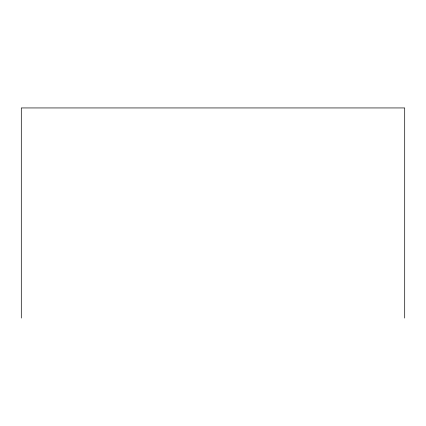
<?xml version="1.0" encoding="UTF-8"?>
<svg xmlns="http://www.w3.org/2000/svg" width="426" height="426" viewBox="0 0 426 426"><rect width="100%" height="100%" fill="white"/><g stroke="black" fill="none" stroke-linecap="round" stroke-linejoin="round"><path stroke-width="0.64" d="M404.7 318.057L404.7 107.943L21.3 107.943L21.3 318.057"/></g></svg>
